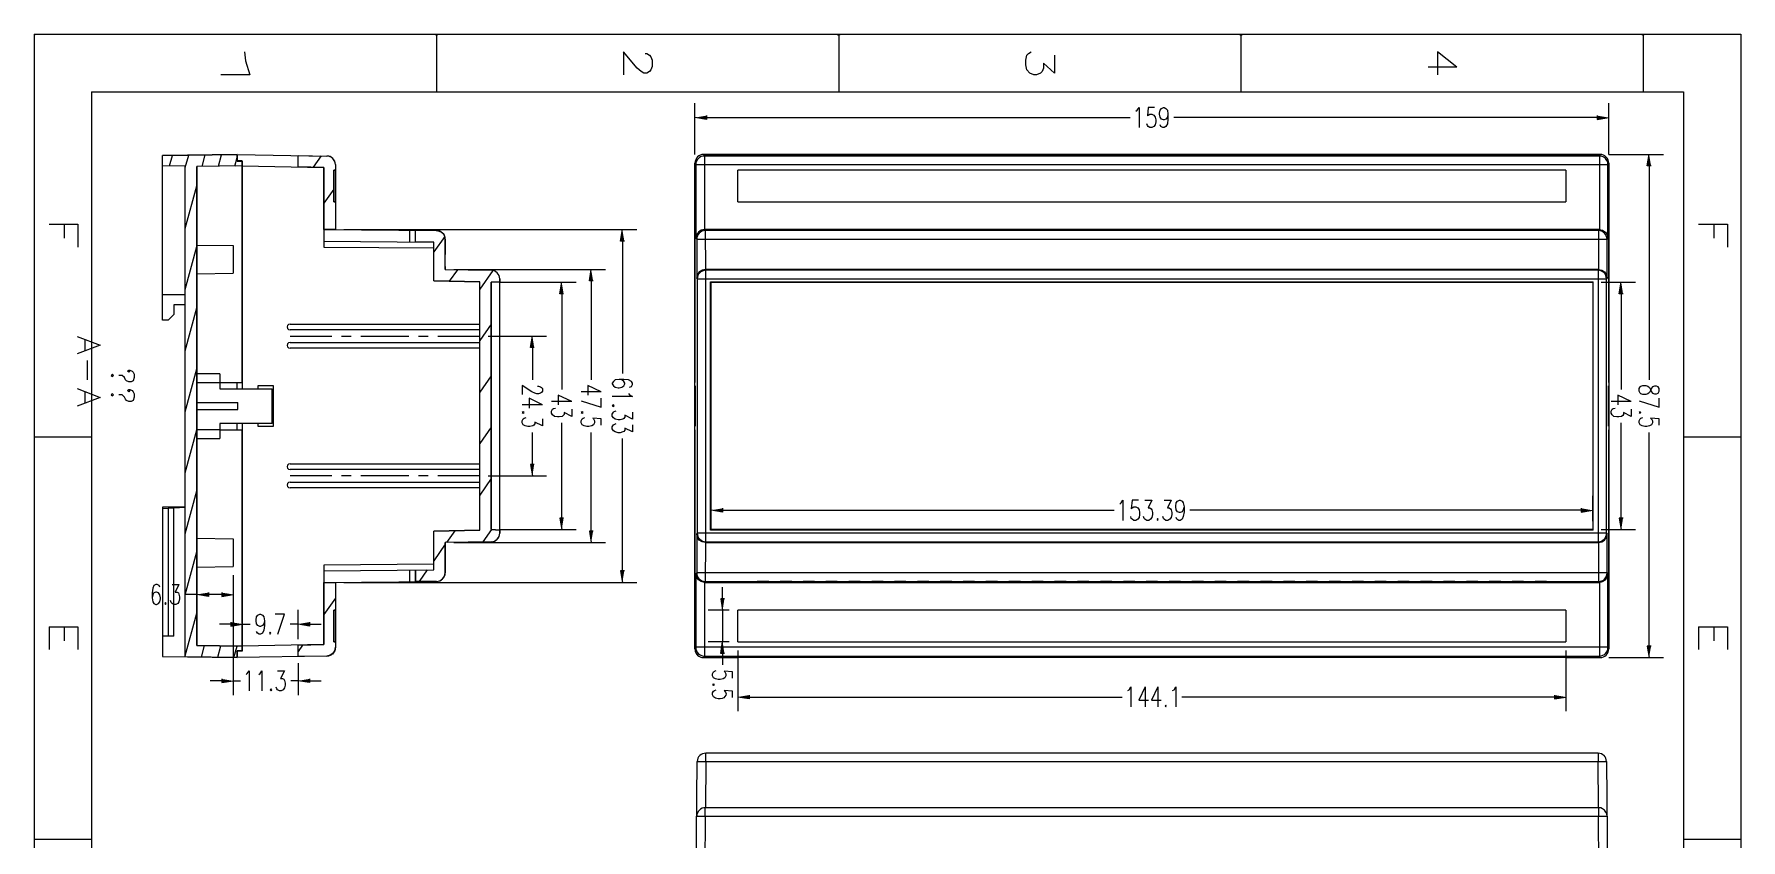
# Model space of a CAD drawing. Header units: inches. Extents: x 9 to 586, y 13 to 829.
# Drawn here: x 9 to 586, y 557 to 829 of the extents above; entities that cross this region are included whole.
import ezdxf

# ---------------------------------------------------------------- set-up
doc = ezdxf.new("R2010")
doc.units = ezdxf.units.IN
doc.header["$MEASUREMENT"] = 0
doc.layers.add('图层 1', color=7, linetype='Continuous')

msp = doc.modelspace()

# ---------------------------------------------------------------- hatches: boundary and pattern name
at = {"layer": '图层 1', "true_color": 0xffffff}
for points in [[(8.94, 829.28), (9.24, 829.28), (9.24, 829.22), (9.18, 828.98), (8.94, 828.92)], [(145.26, 829.28), (145.26, 829.22), (145.2, 828.98), (144.96, 828.92), (144.72, 828.98), (144.66, 829.22), (144.66, 829.28)], [(281.28, 829.28), (281.28, 829.22), (281.22, 828.98), (280.98, 828.92), (280.74, 828.98), (280.68, 829.22), (280.68, 829.28)], [(417.3, 829.28), (417.3, 829.22), (417.24, 828.98), (417, 828.92), (416.76, 828.98), (416.7, 829.22), (416.7, 829.28)], [(553.32, 829.28), (553.32, 829.22), (553.26, 828.98), (553.02, 828.92), (552.78, 828.98), (552.72, 829.22), (552.72, 829.28)], [(236.28, 801.74), (236.28, 800.48), (232.38, 801.08)], [(537.48, 801.74), (537.48, 800.48), (541.38, 801.08)], [(555.66, 784.76), (554.34, 784.76), (555, 788.6)], [(208.5, 759.32), (207.18, 759.32), (207.84, 763.22)], [(187.98, 741.5), (186.66, 741.5), (187.32, 745.4)], [(197.94, 745.88), (196.68, 745.88), (197.28, 749.72)], [(546.18, 741.5), (544.92, 741.5), (545.58, 745.4)], [(178.02, 723.32), (176.76, 723.32), (177.42, 727.22)], [(178.02, 683.84), (176.76, 683.84), (177.42, 680)], [(187.98, 665.72), (186.66, 665.72), (187.32, 661.82)], [(241.74, 669.02), (241.74, 667.7), (237.84, 668.36)], [(532.02, 669.02), (532.02, 667.7), (535.92, 668.36)], [(546.18, 665.72), (544.92, 665.72), (545.58, 661.82)], [(197.94, 661.34), (196.68, 661.34), (197.28, 657.44)], [(208.5, 647.9), (207.18, 647.9), (207.84, 644)], [(67.86, 640.52), (67.86, 639.26), (63.96, 639.92)], [(72.36, 640.52), (72.36, 639.26), (76.2, 639.92)], [(242.34, 638.48), (241.08, 638.48), (241.74, 634.58)], [(75.42, 630.56), (75.42, 629.24), (79.32, 629.9)], [(102.06, 630.56), (102.06, 629.24), (98.16, 629.9)], [(242.34, 620), (241.08, 620), (241.74, 623.9)], [(555.66, 622.46), (554.34, 622.46), (555, 618.56)], [(72.36, 611.36), (72.36, 610.1), (76.2, 610.7)], [(102.06, 611.36), (102.06, 610.1), (98.16, 610.7)], [(250.74, 605.9), (250.74, 604.64), (246.84, 605.24)], [(523.02, 605.9), (523.02, 604.64), (526.86, 605.24)]]:
    msp.add_hatch(color=7, dxfattribs=at).paths.add_polyline_path(points)

# ---------------------------------------------------------------- linework, layer by layer
at = {"layer": '图层 1', "lineweight": 0}
for points in [[(8.94, 829.28), (9.24, 829.28), (9.24, 829.22), (9.18, 828.98), (8.94, 828.92)], [(145.26, 829.28), (145.26, 829.22), (145.2, 828.98), (144.96, 828.92), (144.72, 828.98), (144.66, 829.22), (144.66, 829.28)], [(281.28, 829.28), (281.28, 829.22), (281.22, 828.98), (280.98, 828.92), (280.74, 828.98), (280.68, 829.22), (280.68, 829.28)], [(417.3, 829.28), (417.3, 829.22), (417.24, 828.98), (417, 828.92), (416.76, 828.98), (416.7, 829.22), (416.7, 829.28)], [(553.32, 829.28), (553.32, 829.22), (553.26, 828.98), (553.02, 828.92), (552.78, 828.98), (552.72, 829.22), (552.72, 829.28)], [(236.28, 801.74), (236.28, 800.48), (232.38, 801.08)], [(537.48, 801.74), (537.48, 800.48), (541.38, 801.08)], [(555.66, 784.76), (554.34, 784.76), (555, 788.6)], [(208.5, 759.32), (207.18, 759.32), (207.84, 763.22)], [(187.98, 741.5), (186.66, 741.5), (187.32, 745.4)], [(197.94, 745.88), (196.68, 745.88), (197.28, 749.72)], [(546.18, 741.5), (544.92, 741.5), (545.58, 745.4)], [(178.02, 723.32), (176.76, 723.32), (177.42, 727.22)], [(178.02, 683.84), (176.76, 683.84), (177.42, 680)], [(187.98, 665.72), (186.66, 665.72), (187.32, 661.82)], [(241.74, 669.02), (241.74, 667.7), (237.84, 668.36)], [(532.02, 669.02), (532.02, 667.7), (535.92, 668.36)], [(546.18, 665.72), (544.92, 665.72), (545.58, 661.82)], [(197.94, 661.34), (196.68, 661.34), (197.28, 657.44)], [(208.5, 647.9), (207.18, 647.9), (207.84, 644)], [(67.86, 640.52), (67.86, 639.26), (63.96, 639.92)], [(72.36, 640.52), (72.36, 639.26), (76.2, 639.92)], [(242.34, 638.48), (241.08, 638.48), (241.74, 634.58)], [(75.42, 630.56), (75.42, 629.24), (79.32, 629.9)], [(102.06, 630.56), (102.06, 629.24), (98.16, 629.9)], [(242.34, 620), (241.08, 620), (241.74, 623.9)], [(555.66, 622.46), (554.34, 622.46), (555, 618.56)], [(72.36, 611.36), (72.36, 610.1), (76.2, 610.7)], [(102.06, 611.36), (102.06, 610.1), (98.16, 610.7)], [(250.74, 605.9), (250.74, 604.64), (246.84, 605.24)], [(523.02, 605.9), (523.02, 604.64), (526.86, 605.24)]]:
    msp.add_lwpolyline(points, dxfattribs=at)
at = {"layer": '图层 1', "color": 7, "lineweight": 25, "true_color": 0xffffff}
for points in [[(8.94, 829.22), (586.02, 829.22)], [(8.94, 829.22), (586.02, 829.22)], [(8.94, 829.22), (8.94, 13.04)], [(144.96, 829.22), (144.96, 809.84)], [(280.98, 829.22), (280.98, 809.84)], [(417, 829.22), (417, 809.84)], [(553.02, 829.22), (553.02, 809.84)], [(586.02, 829.22), (586.02, 13.04)], [(80.04, 823.34), (80.46, 820.22), (81.84, 815.54), (72.12, 815.54)], [(215.58, 822.74), (216.06, 822.74), (216.96, 822.2), (217.44, 821.66), (217.86, 820.52), (217.86, 818.3), (217.44, 817.22), (216.96, 816.68), (216.06, 816.08), (215.1, 816.08), (214.2, 816.68), (212.82, 817.76), (208.2, 823.34), (208.2, 815.54)], [(353.94, 822.2), (353.94, 816.08), (350.22, 819.44), (350.22, 817.76), (349.74, 816.68), (349.26, 816.08), (347.88, 815.54), (346.98, 815.54), (345.6, 816.08), (344.64, 817.22), (344.22, 818.9), (344.22, 820.52), (344.64, 822.2), (345.12, 822.74), (346.02, 823.34)], [(489.96, 818.12), (483.48, 823.34), (483.48, 815.54)], [(489.96, 818.12), (480.24, 818.12)], [(28.32, 809.84), (566.64, 809.84)], [(28.32, 809.84), (28.32, 32.42)], [(566.64, 809.84), (566.64, 32.42)], [(232.38, 788.6), (232.38, 805.94)], [(381.42, 803.24), (381.9, 803.54), (382.56, 804.5), (382.56, 797.72)], [(387.72, 804.5), (385.56, 804.5), (385.38, 801.62), (385.56, 801.92), (386.22, 802.22), (386.88, 802.22), (387.54, 801.92), (387.96, 801.26), (388.2, 800.3), (388.2, 799.64), (387.96, 798.68), (387.54, 798.02), (386.88, 797.72), (386.22, 797.72), (385.56, 798.02), (385.38, 798.38), (385.14, 798.98)], [(392.28, 802.22), (392.1, 801.26), (391.62, 800.6), (391.02, 800.3), (390.78, 800.3), (390.12, 800.6), (389.7, 801.26), (389.46, 802.22), (389.46, 802.58), (389.7, 803.54), (390.12, 804.2), (390.78, 804.5), (391.02, 804.5), (391.62, 804.2), (392.1, 803.54), (392.28, 802.22), (392.28, 800.6), (392.1, 798.98), (391.62, 798.02), (391.02, 797.72), (390.54, 797.72), (389.88, 798.02), (389.7, 798.68)], [(541.38, 788.6), (541.38, 805.94)], [(236.28, 801.08), (379.5, 801.08)], [(537.48, 801.08), (394.26, 801.08)], [(77.58, 788.6), (52.32, 788.24)], [(60.06, 618.86), (60.06, 784.82), (52.32, 784.7), (52.32, 788.24), (77.58, 788.6), (77.58, 786.32), (79.32, 786.32), (79.32, 784.76), (63.96, 784.52), (63.96, 622.64), (79.32, 622.4), (79.32, 620.84), (77.58, 620.84), (77.58, 618.56), (60.06, 618.86)], [(52.32, 732.56), (52.32, 788.24)], [(54.72, 784.76), (55.68, 788.3)], [(60.06, 784.16), (61.2, 788.36)], [(65.7, 784.52), (66.78, 788.48)], [(71.28, 784.64), (72.3, 788.54)], [(76.8, 784.7), (77.58, 787.58)], [(77.58, 786.32), (77.58, 788.6)], [(77.58, 788.6), (107.94, 788.06)], [(79.32, 786.5), (77.58, 786.5)], [(77.58, 786.32), (79.32, 786.32)], [(79.32, 711.56), (79.32, 786.5)], [(98.16, 784.4), (98.16, 788.24)], [(110.82, 763.22), (106.92, 763.22), (106.92, 784.22), (98.16, 784.4), (98.16, 788.24), (107.94, 788.06)], [(105.96, 788.12), (103.26, 784.34)], [(110.82, 785.18), (110.58, 786.26), (109.98, 787.22), (109.02, 787.88), (107.94, 788.06)], [(110.82, 785.18), (110.82, 783.26), (110.22, 783.26), (110.22, 772.58), (110.82, 772.58), (110.82, 763.22)], [(110.82, 785.18), (110.82, 763.22)], [(232.62, 785.18), (232.38, 785.72)], [(232.38, 621.5), (232.38, 785.72), (232.38, 711.56)], [(232.62, 785.18), (541.08, 785.18)], [(232.62, 785.18), (232.62, 760.28)], [(235.32, 788.6), (235.56, 788.06)], [(526.8, 788.6), (538.44, 788.6), (235.32, 788.6), (246.96, 788.6)], [(538.2, 788.06), (235.56, 788.06)], [(235.56, 788.06), (235.56, 763.22)], [(247.14, 788.24), (246.96, 788.6)], [(247.14, 788.24), (526.62, 788.24)], [(526.62, 788.24), (526.8, 788.6)], [(538.2, 788.06), (538.44, 788.6)], [(541.08, 785.18), (541.02, 785.9), (540.72, 786.62), (540.24, 787.22), (539.64, 787.7), (538.92, 788), (538.2, 788.06)], [(538.2, 788.06), (538.2, 763.22)], [(541.38, 785.72), (541.08, 785.18)], [(541.08, 760.28), (541.08, 785.18)], [(541.38, 788.6), (559.86, 788.6)], [(541.38, 711.56), (541.38, 785.72), (541.38, 621.5)], [(60.06, 784.82), (52.32, 784.7)], [(60.06, 618.86), (60.06, 784.82)], [(79.32, 784.76), (63.96, 784.52)], [(63.96, 622.64), (63.96, 784.52)], [(79.32, 784.76), (79.32, 709.4)], [(79.32, 784.76), (106.92, 784.22)], [(106.92, 784.22), (106.92, 757.34)], [(110.22, 772.58), (110.22, 783.26)], [(110.22, 783.26), (110.82, 783.26)], [(526.86, 783.26), (246.84, 783.26)], [(246.84, 772.58), (246.84, 783.26)], [(526.86, 783.26), (526.86, 772.58)], [(555, 784.76), (555, 712.46)], [(60.06, 763.58), (63.96, 778.04)], [(110.22, 776.9), (106.92, 772.16)], [(110.82, 772.58), (110.22, 772.58)], [(246.84, 772.58), (526.86, 772.58)], [(14.04, 765.08), (23.76, 765.08), (23.76, 757.28)], [(19.08, 765.08), (19.08, 760.28)], [(106.92, 763.22), (145.02, 762.92)], [(113.7, 763.22), (212.7, 763.22)], [(135.9, 762.98), (135.9, 759.08)], [(137.88, 759.02), (137.88, 762.98)], [(235.56, 763.22), (234.48, 762.98), (233.52, 762.32), (232.86, 761.42), (232.62, 760.28)], [(235.56, 763.22), (235.86, 762.92)], [(538.14, 763.22), (235.56, 763.22)], [(537.84, 762.92), (235.86, 762.92)], [(235.86, 762.92), (235.92, 749.72)], [(253.44, 763.22), (253.44, 762.98)], [(257.34, 762.98), (257.34, 763.22)], [(261.18, 763.22), (261.18, 762.98)], [(265.08, 762.98), (265.08, 763.22)], [(268.92, 763.22), (268.92, 762.98)], [(272.82, 762.98), (272.82, 763.22)], [(276.66, 763.22), (276.66, 762.98)], [(280.5, 762.98), (280.5, 763.22)], [(284.4, 763.22), (284.4, 762.98)], [(288.24, 762.98), (288.24, 763.22)], [(292.14, 763.22), (292.14, 762.98)], [(295.98, 762.98), (295.98, 763.22)], [(299.88, 763.22), (299.88, 762.98)], [(303.72, 762.98), (303.72, 763.22)], [(307.62, 763.22), (307.62, 762.98)], [(311.46, 762.98), (311.46, 763.22)], [(315.3, 763.22), (315.3, 762.98)], [(319.2, 762.98), (319.2, 763.22)], [(323.04, 763.22), (323.04, 762.98)], [(326.94, 762.98), (326.94, 763.22)], [(330.78, 763.22), (330.78, 762.98)], [(334.68, 762.98), (334.68, 763.22)], [(338.52, 763.22), (338.52, 762.98)], [(342.42, 762.98), (342.42, 763.22)], [(346.26, 763.22), (346.26, 762.98)], [(350.16, 762.98), (350.16, 763.22)], [(354, 763.22), (354, 762.98)], [(357.84, 762.98), (357.84, 763.22)], [(361.74, 763.22), (361.74, 762.98)], [(365.58, 762.98), (365.58, 763.22)], [(369.48, 763.22), (369.48, 762.98)], [(373.32, 762.98), (373.32, 763.22)], [(377.22, 763.22), (377.22, 762.98)], [(381.06, 762.98), (381.06, 763.22)], [(384.96, 763.22), (384.96, 762.98)], [(388.8, 762.98), (388.8, 763.22)], [(392.7, 763.22), (392.7, 762.98)], [(396.54, 762.98), (396.54, 763.22)], [(400.38, 763.22), (400.38, 762.98)], [(404.28, 762.98), (404.28, 763.22)], [(408.12, 763.22), (408.12, 762.98)], [(412.02, 762.98), (412.02, 763.22)], [(415.86, 763.22), (415.86, 762.98)], [(419.76, 762.98), (419.76, 763.22)], [(423.6, 763.22), (423.6, 762.98)], [(427.5, 762.98), (427.5, 763.22)], [(431.34, 763.22), (431.34, 762.98)], [(435.24, 762.98), (435.24, 763.22)], [(439.08, 763.22), (439.08, 762.98)], [(442.92, 762.98), (442.92, 763.22)], [(446.82, 763.22), (446.82, 762.98)], [(450.66, 762.98), (450.66, 763.22)], [(454.56, 763.22), (454.56, 762.98)], [(458.4, 762.98), (458.4, 763.22)], [(462.3, 763.22), (462.3, 762.98)], [(466.14, 762.98), (466.14, 763.22)], [(470.04, 763.22), (470.04, 762.98)], [(473.88, 762.98), (473.88, 763.22)], [(477.72, 763.22), (477.72, 762.98)], [(481.62, 762.98), (481.62, 763.22)], [(485.46, 763.22), (485.46, 762.98)], [(489.36, 762.98), (489.36, 763.22)], [(493.2, 763.22), (493.2, 762.98)], [(497.1, 762.98), (497.1, 763.22)], [(500.94, 763.22), (500.94, 762.98)], [(504.84, 762.98), (504.84, 763.22)], [(508.68, 763.22), (508.68, 762.98)], [(512.58, 762.98), (512.58, 763.22)], [(516.42, 763.22), (516.42, 762.98)], [(520.26, 762.98), (520.26, 763.22)], [(537.84, 762.92), (538.14, 763.22)], [(537.84, 762.92), (537.84, 749.72)], [(538.14, 763.22), (539.28, 762.98), (540.24, 762.32), (540.84, 761.42), (541.08, 760.28)], [(571.74, 765.08), (581.46, 765.08), (581.46, 757.28)], [(576.84, 765.08), (576.84, 760.28)], [(60.06, 742.94), (63.96, 757.46)], [(63.96, 758), (76.2, 757.82)], [(76.2, 757.82), (76.2, 748.52)], [(106.92, 759.32), (144.06, 758.96)], [(106.92, 757.34), (144.06, 757.04)], [(147.78, 760.94), (144.06, 755.66)], [(144.06, 745.88), (144.06, 758.96)], [(147.9, 749.72), (147.9, 759.98)], [(207.84, 759.32), (207.84, 714.56)], [(232.98, 759.98), (232.62, 760.28)], [(232.98, 759.98), (540.78, 759.98)], [(232.98, 759.98), (232.98, 746.9)], [(541.08, 760.28), (540.78, 759.98)], [(540.78, 746.9), (540.78, 759.98)], [(63.96, 748.28), (76.2, 748.52)], [(144.06, 745.88), (159.6, 745.58)], [(147.9, 749.72), (163.5, 749.48)], [(152.04, 749.66), (149.28, 745.76)], [(150.84, 749.72), (202.14, 749.72)], [(164.04, 749.42), (159.6, 743.06)], [(159.6, 661.58), (159.6, 745.58)], [(166.38, 746.54), (166.38, 745.52), (163.44, 745.4)], [(163.44, 745.4), (166.38, 745.52)], [(163.44, 661.82), (163.44, 745.4)], [(163.44, 745.4), (163.44, 661.82), (166.38, 661.64), (166.38, 660.62)], [(166.38, 746.54), (166.14, 747.68), (165.54, 748.58), (164.64, 749.24), (163.5, 749.48)], [(166.38, 660.62), (166.38, 746.54)], [(166.38, 745.4), (192.18, 745.4)], [(197.28, 745.88), (197.28, 712.46)], [(235.92, 749.72), (234.78, 749.54), (233.82, 748.94), (233.22, 747.98), (232.98, 746.9)], [(233.16, 746.54), (232.98, 746.9)], [(233.16, 746.54), (540.6, 746.54)], [(233.16, 746.54), (233.16, 660.62)], [(235.92, 749.72), (236.04, 749.48)], [(537.84, 749.72), (235.92, 749.72)], [(537.72, 749.48), (236.04, 749.48)], [(236.04, 746.54), (236.04, 749.48)], [(236.04, 745.52), (236.04, 746.54)], [(236.04, 661.64), (236.04, 745.52)], [(237.66, 745.52), (237.84, 745.4)], [(237.66, 745.52), (536.04, 745.52)], [(237.66, 661.64), (237.66, 745.52)], [(237.84, 745.4), (535.92, 745.4)], [(237.84, 661.82), (237.84, 745.4)], [(535.92, 745.4), (536.04, 745.52)], [(535.92, 745.4), (535.92, 661.82)], [(536.04, 661.64), (536.04, 745.52)], [(537.72, 749.48), (537.84, 749.72)], [(537.72, 749.48), (537.72, 746.54)], [(537.72, 746.54), (537.72, 745.52)], [(537.72, 745.52), (537.72, 661.64)], [(537.84, 749.72), (538.98, 749.54), (539.88, 748.94), (540.54, 747.98), (540.78, 746.9)], [(538.8, 745.4), (550.44, 745.4)], [(540.78, 746.9), (540.6, 746.54)], [(540.6, 660.62), (540.6, 746.54)], [(60.06, 741.14), (52.32, 741.14)], [(187.32, 741.5), (187.32, 709.22)], [(545.58, 741.5), (545.58, 709.22)], [(56.22, 734.54), (54.24, 732.56)], [(60.06, 737.84), (56.22, 737.84)], [(56.22, 737.84), (56.22, 734.54)], [(60.06, 722.3), (63.96, 736.82)], [(54.24, 732.56), (52.32, 732.56)], [(95.46, 731.3), (94.98, 731.18), (94.62, 730.82), (94.5, 730.34), (94.62, 729.8), (94.98, 729.5), (95.46, 729.32)], [(95.46, 731.3), (159.6, 731.3)], [(159.6, 729.32), (95.46, 729.32)], [(95.46, 727.22), (109.62, 727.22)], [(112.86, 727.22), (116.1, 727.22)], [(119.4, 727.22), (135.66, 727.22)], [(138.9, 727.22), (142.2, 727.22)], [(145.44, 727.22), (159.6, 727.22)], [(163.44, 731.24), (159.6, 725.72)], [(162.48, 727.22), (182.22, 727.22)], [(23.52, 727.1), (31.26, 724.16), (23.52, 721.22)], [(26.1, 726.02), (26.1, 722.3)], [(95.46, 725.06), (94.98, 724.94), (94.62, 724.58), (94.5, 724.1), (94.62, 723.62), (94.98, 723.26), (95.46, 723.14)], [(95.46, 725.06), (159.6, 725.06)], [(159.6, 723.14), (95.46, 723.14)], [(177.42, 723.32), (177.42, 712.46)], [(26.82, 719), (26.82, 712.4)], [(41.28, 715.4), (40.92, 715.04), (40.56, 715.4), (40.92, 715.76), (41.28, 715.76), (42.06, 715.4), (42.42, 715.04), (42.78, 714.32), (42.78, 713.24), (42.42, 712.1), (41.7, 711.74), (40.92, 711.74), (40.2, 712.1), (39.84, 712.46), (39.48, 713.24), (38.76, 713.96), (37.62, 713.96)], [(60.06, 701.66), (63.96, 716.18)], [(35.82, 713.96), (35.4, 714.32), (35.04, 713.96), (35.4, 713.6), (35.82, 713.96)], [(71.76, 714.5), (63.96, 714.5)], [(63.96, 711.56), (79.32, 711.56)], [(71.76, 714.5), (71.76, 709.4)], [(77.58, 709.4), (77.58, 711.56)], [(89.82, 710.42), (84.6, 710.42)], [(84.6, 710.42), (84.6, 709.4)], [(89.82, 696.8), (89.82, 710.42)], [(163.44, 713.84), (159.6, 708.32)], [(179.16, 710.3), (179.52, 710.3), (180.12, 710.12), (180.48, 709.88), (180.78, 709.46), (180.78, 708.56), (180.48, 708.14), (180.12, 707.96), (179.52, 707.72), (178.86, 707.72), (178.2, 707.96), (177.24, 708.38), (174, 710.54), (174, 707.48)], [(200.7, 708.38), (196.2, 710.54), (196.2, 707.3)], [(210.3, 710), (210.9, 710.24), (211.26, 710.84), (211.26, 711.32), (210.9, 711.92), (209.94, 712.4), (208.32, 712.58), (206.7, 712.58), (205.44, 712.4), (204.78, 711.92), (204.42, 711.32), (204.42, 711.08), (204.78, 710.42), (205.44, 710), (206.4, 709.76), (206.7, 709.76), (207.66, 710), (208.32, 710.42), (208.68, 711.08), (208.68, 711.32), (208.32, 711.92), (207.66, 712.4), (206.7, 712.58)], [(232.5, 710.42), (232.44, 710.42)], [(232.44, 710.42), (232.44, 696.8)], [(232.5, 696.8), (232.5, 710.42)], [(541.26, 696.8), (541.26, 710.42)], [(541.26, 710.42), (541.32, 710.42)], [(541.32, 710.42), (541.32, 696.8)], [(558.42, 709.46), (558.06, 710.12), (557.46, 710.3), (556.8, 710.3), (556.14, 710.12), (555.84, 709.64), (555.48, 708.8), (555.18, 708.14), (554.52, 707.72), (553.86, 707.48), (552.9, 707.48), (552.24, 707.72), (551.94, 707.96), (551.58, 708.56), (551.58, 709.46), (551.94, 710.12), (552.24, 710.3), (552.9, 710.54), (553.86, 710.54), (554.52, 710.3), (555.18, 709.88), (555.48, 709.22), (555.84, 708.38), (556.14, 707.96), (556.8, 707.72), (557.46, 707.72), (558.06, 707.96), (558.42, 708.56), (558.42, 709.46)], [(23.52, 709.46), (31.26, 706.52), (23.52, 703.58)], [(26.1, 708.38), (26.1, 704.72)], [(35.82, 707.36), (35.4, 707.72), (35.04, 707.36), (35.4, 707), (35.82, 707.36)], [(41.28, 708.8), (40.92, 708.44), (40.56, 708.8), (40.92, 709.16), (41.28, 709.16), (42.06, 708.8), (42.42, 708.44), (42.78, 707.72), (42.78, 706.58), (42.42, 705.5), (41.7, 705.14), (40.92, 705.14), (40.2, 705.5), (39.84, 705.86), (39.48, 706.58), (38.76, 707.36), (37.62, 707.36)], [(63.96, 704.78), (77.82, 704.78)], [(71.76, 709.4), (89.46, 709.4)], [(77.82, 702.44), (77.82, 704.78)], [(89.46, 697.7), (89.46, 709.4)], [(180.78, 704), (176.28, 706.22), (176.28, 702.92)], [(190.74, 705.14), (183.9, 705.14)], [(190.74, 705.14), (186.18, 707.3), (186.18, 704)], [(200.7, 708.38), (193.92, 708.38)], [(193.92, 705.32), (200.7, 703.16), (200.7, 706.22)], [(209.94, 707.84), (210.3, 707.36), (211.26, 706.76), (204.42, 706.76)], [(548.94, 705.14), (542.16, 705.14)], [(548.94, 705.14), (544.44, 707.3), (544.44, 704)], [(551.58, 705.32), (558.42, 703.16), (558.42, 706.22)], [(63.96, 702.44), (77.82, 702.44)], [(180.78, 704), (174, 704)], [(174.66, 701.42), (174.3, 701.66), (174, 701.42), (174.3, 701.18), (174.66, 701.42)], [(180.78, 699.26), (180.78, 696.86), (178.2, 698.18), (178.2, 697.52), (177.9, 697.1), (177.54, 696.86), (176.58, 696.62), (175.92, 696.62), (174.96, 696.86), (174.3, 697.28), (174, 697.94), (174, 698.6), (174.3, 699.26), (174.66, 699.44), (175.26, 699.68)], [(190.74, 702.5), (190.74, 700.1), (188.1, 701.42), (188.1, 700.76), (187.8, 700.34), (187.5, 700.1), (186.48, 699.92), (185.88, 699.92), (184.86, 700.1), (184.26, 700.58), (183.9, 701.18), (183.9, 701.84), (184.26, 702.5), (184.56, 702.74), (185.22, 702.92)], [(194.58, 701.42), (194.22, 701.66), (193.92, 701.42), (194.22, 701.18), (194.58, 701.42)], [(200.7, 697.1), (200.7, 699.26), (197.82, 699.44), (198.12, 699.26), (198.42, 698.6), (198.42, 697.94), (198.12, 697.28), (197.46, 696.86), (196.5, 696.62), (195.84, 696.62), (194.88, 696.86), (194.22, 697.28), (193.92, 697.94), (193.92, 698.6), (194.22, 699.26), (194.58, 699.44), (195.18, 699.68)], [(205.08, 703.7), (204.78, 703.94), (204.42, 703.7), (204.78, 703.46), (205.08, 703.7)], [(211.26, 701.54), (211.26, 699.14), (208.68, 700.46), (208.68, 699.8), (208.32, 699.38), (208.02, 699.14), (207.06, 698.9), (206.4, 698.9), (205.44, 699.14), (204.78, 699.56), (204.42, 700.22), (204.42, 700.88), (204.78, 701.54), (205.08, 701.72), (205.74, 701.96)], [(548.94, 702.5), (548.94, 700.1), (546.36, 701.42), (546.36, 700.76), (546.06, 700.34), (545.7, 700.1), (544.74, 699.92), (544.08, 699.92), (543.12, 700.1), (542.46, 700.58), (542.16, 701.18), (542.16, 701.84), (542.46, 702.5), (542.82, 702.74), (543.48, 702.92)], [(552.24, 701.42), (551.94, 701.66), (551.58, 701.42), (551.94, 701.18), (552.24, 701.42)], [(558.42, 697.1), (558.42, 699.26), (555.48, 699.44), (555.84, 699.26), (556.14, 698.6), (556.14, 697.94), (555.84, 697.28), (555.18, 696.86), (554.22, 696.62), (553.56, 696.62), (552.6, 696.86), (551.94, 697.28), (551.58, 697.94), (551.58, 698.6), (551.94, 699.26), (552.24, 699.44), (552.9, 699.68)], [(8.94, 693.2), (28.32, 693.2)], [(60.06, 681.02), (63.96, 695.54)], [(71.76, 695.54), (63.96, 695.54)], [(63.96, 692.6), (71.76, 692.6)], [(89.46, 697.7), (71.76, 697.7)], [(71.76, 697.7), (71.76, 692.6)], [(71.76, 695.6), (79.32, 695.6)], [(77.58, 695.6), (77.58, 697.7)], [(79.32, 697.7), (79.32, 622.46)], [(79.32, 620.84), (79.32, 695.6)], [(84.6, 697.7), (84.6, 696.8)], [(84.6, 696.8), (89.82, 696.8)], [(163.44, 696.5), (159.6, 690.92)], [(177.42, 683.84), (177.42, 694.7)], [(187.32, 665.72), (187.32, 697.94)], [(197.28, 661.34), (197.28, 694.7)], [(211.26, 697.22), (211.26, 694.82), (208.68, 696.08), (208.68, 695.48), (208.32, 695), (208.02, 694.82), (207.06, 694.58), (206.4, 694.58), (205.44, 694.82), (204.78, 695.24), (204.42, 695.9), (204.42, 696.56), (204.78, 697.22), (205.08, 697.4), (205.74, 697.64)], [(207.84, 647.9), (207.84, 692.66)], [(232.38, 695.6), (232.38, 621.5)], [(232.44, 696.8), (232.5, 696.8)], [(541.32, 696.8), (541.26, 696.8)], [(541.38, 621.5), (541.38, 695.6)], [(545.58, 665.72), (545.58, 697.94)], [(555, 622.46), (555, 694.7)], [(566.64, 693.2), (586.02, 693.2)], [(95.46, 684.08), (94.98, 683.96), (94.62, 683.6), (94.5, 683.06), (94.62, 682.58), (94.98, 682.22), (95.46, 682.1)], [(95.46, 684.08), (159.6, 684.08)], [(159.6, 682.1), (95.46, 682.1)], [(95.46, 677.84), (94.98, 677.72), (94.62, 677.36), (94.5, 676.88), (94.62, 676.4), (94.98, 676.04), (95.46, 675.92)], [(109.62, 680), (95.46, 680)], [(95.46, 677.84), (159.6, 677.84)], [(159.6, 675.92), (95.46, 675.92)], [(116.1, 680), (112.86, 680)], [(135.66, 680), (119.4, 680)], [(142.2, 680), (138.9, 680)], [(159.6, 680), (145.44, 680)], [(163.44, 679.1), (159.6, 673.52)], [(162.48, 680), (182.22, 680)], [(60.06, 660.38), (63.96, 674.9)], [(237.84, 664.7), (237.84, 673.22)], [(376.02, 670.46), (376.44, 670.82), (377.1, 671.78), (377.1, 664.94)], [(382.32, 671.78), (380.16, 671.78), (379.92, 668.84), (380.16, 669.2), (380.82, 669.5), (381.42, 669.5), (382.08, 669.2), (382.56, 668.54), (382.74, 667.58), (382.74, 666.92), (382.56, 665.96), (382.08, 665.3), (381.42, 664.94), (380.82, 664.94), (380.16, 665.3), (379.92, 665.6), (379.74, 666.26)], [(384.48, 671.78), (386.88, 671.78), (385.56, 669.2), (386.22, 669.2), (386.64, 668.84), (386.88, 668.54), (387.06, 667.58), (387.06, 666.92), (386.88, 665.96), (386.46, 665.3), (385.8, 664.94), (385.14, 664.94), (384.48, 665.3), (384.24, 665.6), (384.06, 666.26)], [(391.02, 671.78), (393.36, 671.78), (392.1, 669.2), (392.76, 669.2), (393.18, 668.84), (393.36, 668.54), (393.6, 667.58), (393.6, 666.92), (393.36, 665.96), (392.94, 665.3), (392.28, 664.94), (391.62, 664.94), (391.02, 665.3), (390.78, 665.6), (390.54, 666.26)], [(397.74, 669.5), (397.5, 668.54), (397.08, 667.88), (396.42, 667.58), (396.18, 667.58), (395.58, 667.88), (395.1, 668.54), (394.92, 669.5), (394.92, 669.8), (395.1, 670.82), (395.58, 671.42), (396.18, 671.78), (396.42, 671.78), (397.08, 671.42), (397.5, 670.82), (397.74, 669.5), (397.74, 667.88), (397.5, 666.26), (397.08, 665.3), (396.42, 664.94), (396, 664.94), (395.34, 665.3), (395.1, 665.96)], [(535.92, 664.7), (535.92, 673.22)], [(52.32, 668.96), (60.06, 669.38), (52.32, 669.38)], [(52.32, 669.38), (52.32, 618.98)], [(54.24, 669.08), (54.24, 625.82)], [(56.22, 625.82), (56.22, 669.14)], [(241.74, 668.36), (374.1, 668.36)], [(388.8, 665.6), (388.62, 665.3), (388.8, 664.94), (389.04, 665.3), (388.8, 665.6)], [(532.02, 668.36), (399.66, 668.36)], [(63.96, 658.88), (76.2, 658.7)], [(76.2, 658.7), (76.2, 649.4)], [(159.6, 661.58), (144.06, 661.34)], [(144.06, 648.2), (144.06, 661.34)], [(151.14, 661.46), (148.32, 657.44)], [(163.56, 661.82), (160.62, 657.68)], [(166.38, 661.64), (163.44, 661.82)], [(163.5, 657.68), (164.64, 657.92), (165.54, 658.58), (166.14, 659.54), (166.38, 660.62)], [(166.38, 661.82), (192.18, 661.82)], [(232.98, 660.32), (233.16, 660.62)], [(235.92, 657.44), (234.78, 657.68), (233.82, 658.28), (233.22, 659.18), (232.98, 660.32)], [(232.98, 660.32), (232.98, 647.18)], [(540.6, 660.62), (233.16, 660.62)], [(236.04, 660.62), (236.04, 661.64)], [(236.04, 657.68), (236.04, 660.62)], [(237.84, 661.82), (237.66, 661.64)], [(536.04, 661.64), (237.66, 661.64)], [(535.92, 661.82), (237.84, 661.82)], [(536.04, 661.64), (535.92, 661.82)], [(537.72, 661.64), (537.72, 660.62)], [(537.72, 660.62), (537.72, 657.68)], [(537.84, 657.44), (538.98, 657.68), (539.88, 658.28), (540.54, 659.18), (540.78, 660.32)], [(538.8, 661.82), (550.44, 661.82)], [(540.6, 660.62), (540.78, 660.32)], [(540.78, 647.18), (540.78, 660.32)], [(60.06, 639.8), (63.96, 654.26)], [(147.9, 656.9), (144.06, 651.32)], [(163.5, 657.68), (147.9, 657.44)], [(163.5, 657.68), (147.9, 657.44), (147.9, 647.18)], [(147.9, 647.18), (147.9, 657.44)], [(150.84, 657.44), (202.14, 657.44)], [(235.92, 657.44), (235.86, 644.3)], [(236.04, 657.68), (235.92, 657.44)], [(235.92, 657.44), (537.84, 657.44)], [(236.04, 657.68), (537.72, 657.68)], [(537.84, 657.44), (537.72, 657.68)], [(537.84, 657.44), (537.84, 644.3)], [(63.96, 649.16), (76.2, 649.4)], [(76.2, 646.46), (76.2, 635.06)], [(144.06, 650.12), (106.92, 649.82)], [(106.92, 649.82), (106.92, 622.94)], [(106.92, 647.9), (144.06, 648.2)], [(135.9, 648.14), (135.9, 644.24)], [(137.88, 648.14), (137.88, 644.24)], [(141.84, 648.2), (139.08, 644.24)], [(145.02, 644.3), (146.16, 644.54), (147.06, 645.14), (147.72, 646.1), (147.9, 647.18)], [(232.62, 646.88), (232.98, 647.18)], [(235.56, 644), (234.48, 644.24), (233.52, 644.84), (232.86, 645.8), (232.62, 646.88)], [(232.62, 646.88), (232.62, 622.04)], [(540.78, 647.18), (232.98, 647.18)], [(538.14, 644), (539.28, 644.24), (540.24, 644.84), (540.84, 645.8), (541.08, 646.88)], [(540.78, 647.18), (541.08, 646.88)], [(541.08, 622.04), (541.08, 646.88)], [(51.42, 642.32), (51.18, 642.98), (50.58, 643.28), (50.1, 643.28), (49.44, 642.98), (49.02, 642.02), (48.84, 640.4), (48.84, 638.78), (49.02, 637.46), (49.44, 636.8), (50.1, 636.5), (50.34, 636.5), (51, 636.8), (51.42, 637.46), (51.66, 638.42), (51.66, 638.78), (51.42, 639.74), (51, 640.4), (50.34, 640.7), (50.1, 640.7), (49.44, 640.4), (49.02, 639.74), (48.84, 638.78)], [(55.56, 643.28), (57.9, 643.28), (56.64, 640.7), (57.3, 640.7), (57.72, 640.4), (57.9, 640.04), (58.14, 639.08), (58.14, 638.42), (57.9, 637.46), (57.48, 636.8), (56.82, 636.5), (56.22, 636.5), (55.56, 636.8), (55.32, 637.16), (55.08, 637.82)], [(63.96, 640.82), (63.96, 635.06)], [(76.2, 643.58), (76.2, 605.84)], [(106.92, 643.94), (110.82, 644), (110.82, 634.58), (110.22, 634.58), (110.22, 623.9), (110.82, 623.9), (110.82, 622.04), (110.58, 620.9), (109.98, 619.94), (109.02, 619.34), (107.94, 619.1), (98.16, 618.92), (98.16, 622.76), (106.92, 622.94), (106.92, 643.94)], [(106.92, 643.94), (145.02, 644.3)], [(110.82, 644), (110.82, 622.04)], [(113.7, 644), (212.7, 644)], [(235.86, 644.3), (235.56, 644)], [(235.56, 644), (538.14, 644)], [(235.56, 644), (235.56, 619.1)], [(235.86, 644.3), (537.84, 644.3)], [(241.74, 638.48), (241.74, 642.38)], [(253.44, 644.24), (253.44, 644)], [(257.34, 644), (257.34, 644.24)], [(261.18, 644.24), (261.18, 644)], [(265.08, 644), (265.08, 644.24)], [(268.92, 644.24), (268.92, 644)], [(272.82, 644), (272.82, 644.24)], [(276.66, 644.24), (276.66, 644)], [(280.5, 644), (280.5, 644.24)], [(284.4, 644.24), (284.4, 644)], [(288.24, 644), (288.24, 644.24)], [(292.14, 644.24), (292.14, 644)], [(295.98, 644), (295.98, 644.24)], [(299.88, 644.24), (299.88, 644)], [(303.72, 644), (303.72, 644.24)], [(307.62, 644.24), (307.62, 644)], [(311.46, 644), (311.46, 644.24)], [(315.3, 644.24), (315.3, 644)], [(319.2, 644), (319.2, 644.24)], [(323.04, 644.24), (323.04, 644)], [(326.94, 644), (326.94, 644.24)], [(330.78, 644.24), (330.78, 644)], [(334.68, 644), (334.68, 644.24)], [(338.52, 644.24), (338.52, 644)], [(342.42, 644), (342.42, 644.24)], [(346.26, 644.24), (346.26, 644)], [(350.16, 644), (350.16, 644.24)], [(354, 644.24), (354, 644)], [(357.84, 644), (357.84, 644.24)], [(361.74, 644.24), (361.74, 644)], [(365.58, 644), (365.58, 644.24)], [(369.48, 644.24), (369.48, 644)], [(372.36, 644.24), (372.36, 644)], [(373.32, 644), (373.32, 644.24)], [(377.22, 644.24), (377.22, 644)], [(378.18, 644.24), (378.18, 644)], [(378.42, 644.24), (378.42, 644)], [(381.06, 644), (381.06, 644.24)], [(384.96, 644.24), (384.96, 644)], [(388.8, 644), (388.8, 644.24)], [(392.7, 644.24), (392.7, 644)], [(395.34, 644.24), (395.34, 644)], [(395.52, 644.24), (395.52, 644)], [(396.54, 644), (396.54, 644.24)], [(400.38, 644.24), (400.38, 644)], [(401.4, 644.24), (401.4, 644)], [(404.28, 644), (404.28, 644.24)], [(408.12, 644.24), (408.12, 644)], [(412.02, 644), (412.02, 644.24)], [(415.86, 644.24), (415.86, 644)], [(419.76, 644), (419.76, 644.24)], [(423.6, 644.24), (423.6, 644)], [(427.5, 644), (427.5, 644.24)], [(431.34, 644.24), (431.34, 644)], [(435.24, 644), (435.24, 644.24)], [(439.08, 644.24), (439.08, 644)], [(442.92, 644), (442.92, 644.24)], [(446.82, 644.24), (446.82, 644)], [(450.66, 644), (450.66, 644.24)], [(454.56, 644.24), (454.56, 644)], [(458.4, 644), (458.4, 644.24)], [(462.3, 644.24), (462.3, 644)], [(466.14, 644), (466.14, 644.24)], [(470.04, 644.24), (470.04, 644)], [(473.88, 644), (473.88, 644.24)], [(477.72, 644.24), (477.72, 644)], [(481.62, 644), (481.62, 644.24)], [(485.46, 644.24), (485.46, 644)], [(489.36, 644), (489.36, 644.24)], [(493.2, 644.24), (493.2, 644)], [(497.1, 644), (497.1, 644.24)], [(500.94, 644.24), (500.94, 644)], [(504.84, 644), (504.84, 644.24)], [(508.68, 644.24), (508.68, 644)], [(512.58, 644), (512.58, 644.24)], [(516.42, 644.24), (516.42, 644)], [(520.26, 644), (520.26, 644.24)], [(538.14, 644), (537.84, 644.3)], [(538.2, 644), (538.2, 619.1)], [(53.4, 637.16), (53.16, 636.8), (53.4, 636.5), (53.58, 636.8), (53.4, 637.16)], [(63.96, 639.92), (60.06, 639.92)], [(72.36, 639.92), (67.86, 639.92)], [(110.82, 638.66), (106.92, 633.08)], [(60.06, 619.16), (63.96, 633.62)], [(75.42, 629.9), (71.58, 629.9)], [(79.32, 624.56), (79.32, 634.76)], [(79.32, 629.9), (82.02, 629.9)], [(86.82, 631.04), (86.58, 630.02), (86.16, 629.42), (85.5, 629.06), (85.26, 629.06), (84.6, 629.42), (84.18, 630.02), (84, 631.04), (84, 631.34), (84.18, 632.3), (84.6, 632.96), (85.26, 633.26), (85.5, 633.26), (86.16, 632.96), (86.58, 632.3), (86.82, 631.04), (86.82, 629.42), (86.58, 627.8), (86.16, 626.78), (85.5, 626.48), (85.08, 626.48), (84.42, 626.78), (84.18, 627.44)], [(91.38, 626.48), (93.54, 633.26), (90.48, 633.26)], [(98.16, 629.9), (95.46, 629.9)], [(98.16, 624.74), (98.16, 634.76)], [(102.06, 629.9), (105.96, 629.9)], [(110.22, 634.58), (110.82, 634.58)], [(110.22, 623.9), (110.22, 634.58)], [(243.96, 634.58), (236.88, 634.58)], [(241.74, 634.58), (241.74, 623.9)], [(526.86, 634.58), (246.84, 634.58)], [(246.84, 623.9), (246.84, 634.58)], [(526.86, 634.58), (526.86, 623.9)], [(14.04, 629), (14.04, 621.26)], [(14.04, 629), (23.76, 629), (23.76, 621.26)], [(19.08, 629), (19.08, 624.26)], [(56.22, 625.82), (52.32, 625.82)], [(88.74, 627.14), (88.56, 626.78), (88.74, 626.48), (88.98, 626.78), (88.74, 627.14)], [(110.82, 623.9), (110.22, 623.9)], [(243.96, 623.9), (236.88, 623.9)], [(246.84, 623.9), (526.86, 623.9)], [(571.74, 629), (571.74, 621.26)], [(571.74, 629), (581.46, 629), (581.46, 621.26)], [(576.84, 629), (576.84, 624.26)], [(52.32, 618.98), (77.58, 618.56)], [(79.32, 622.4), (63.96, 622.64)], [(65.52, 618.74), (66.54, 622.64)], [(71.04, 618.68), (72.06, 622.52)], [(76.5, 618.56), (77.58, 622.46)], [(79.32, 620.84), (77.58, 620.84)], [(77.58, 618.56), (77.58, 620.84)], [(79.32, 620.72), (77.58, 620.72)], [(107.94, 619.1), (77.58, 618.56)], [(106.92, 622.94), (79.32, 622.46)], [(79.32, 620.84), (79.32, 620.72)], [(99.72, 622.82), (98.16, 620.6)], [(98.16, 618.92), (98.16, 622.76)], [(110.64, 621.02), (109.8, 619.76)], [(232.38, 621.5), (232.62, 622.04)], [(232.38, 621.5), (232.44, 621.02), (232.5, 620.6)], [(232.5, 620.6), (232.68, 620.18)], [(541.08, 622.04), (232.62, 622.04)], [(232.68, 620.18), (232.92, 619.76), (233.22, 619.4), (233.58, 619.1)], [(233.58, 619.1), (233.94, 618.92)], [(233.94, 618.92), (234.36, 618.74), (234.84, 618.62), (235.32, 618.56)], [(235.56, 619.1), (235.32, 618.56)], [(526.8, 618.56), (538.44, 618.56), (235.32, 618.56), (246.96, 618.56)], [(235.56, 619.1), (538.2, 619.1)], [(241.74, 620), (241.74, 616.16)], [(246.84, 621.02), (246.84, 600.44)], [(247.14, 618.92), (246.96, 618.56)], [(247.14, 618.92), (526.62, 618.92)], [(526.62, 618.92), (526.8, 618.56)], [(526.86, 621.02), (526.86, 600.44)], [(538.44, 618.56), (538.2, 619.1)], [(541.08, 622.04), (541.38, 621.5)], [(541.38, 618.56), (559.86, 618.56)], [(80.58, 612.8), (81, 613.16), (81.66, 614.12), (81.66, 607.34)], [(84.9, 612.8), (85.38, 613.16), (85.98, 614.12), (85.98, 607.34)], [(91.2, 614.12), (93.6, 614.12), (92.28, 611.54), (92.94, 611.54), (93.36, 611.24), (93.6, 610.88), (93.84, 609.92), (93.84, 609.26), (93.6, 608.3), (93.18, 607.64), (92.52, 607.34), (91.86, 607.34), (91.2, 607.64), (91.02, 608), (90.78, 608.6)], [(98.16, 616.7), (98.16, 605.84)], [(245.1, 611.6), (245.1, 613.76), (242.22, 614), (242.52, 613.76), (242.82, 613.1), (242.82, 612.44), (242.52, 611.78), (241.86, 611.36), (240.9, 611.18), (240.24, 611.18), (239.28, 611.36), (238.62, 611.78), (238.32, 612.44), (238.32, 613.1), (238.62, 613.76), (238.98, 614), (239.58, 614.18)], [(72.36, 610.7), (68.46, 610.7)], [(76.2, 610.7), (78.66, 610.7)], [(89.04, 608), (88.8, 607.64), (89.04, 607.34), (89.28, 607.64), (89.04, 608)], [(98.16, 610.7), (95.76, 610.7)], [(102.06, 610.7), (105.96, 610.7)], [(238.98, 609.44), (238.62, 609.62), (238.32, 609.44), (238.62, 609.2), (238.98, 609.44)], [(378.72, 607.4), (379.14, 607.7), (379.8, 608.66), (379.8, 601.88)], [(384.6, 608.66), (382.44, 604.16), (385.68, 604.16)], [(384.6, 608.66), (384.6, 601.88)], [(388.92, 608.66), (386.76, 604.16), (390, 604.16)], [(388.92, 608.66), (388.92, 601.88)], [(393.9, 607.4), (394.38, 607.7), (394.98, 608.66), (394.98, 601.88)], [(250.74, 605.24), (376.8, 605.24)], [(391.56, 602.54), (391.32, 602.18), (391.56, 601.88), (391.74, 602.18), (391.56, 602.54)], [(523.02, 605.24), (396.96, 605.24)], [(232.8, 472.22), (232.38, 497.48), (233.16, 583.4)], [(233.16, 583.4), (236.04, 583.4)], [(236.04, 583.4), (235.92, 567.8)], [(537.72, 586.28), (236.04, 586.28)], [(236.04, 583.4), (236.04, 586.28)], [(236.04, 583.4), (537.72, 583.4)], [(537.72, 586.28), (537.72, 583.4)], [(537.72, 583.4), (540.6, 583.4)], [(537.84, 567.8), (537.72, 583.4)], [(540.6, 583.4), (541.38, 497.48)], [(235.86, 564.92), (235.86, 567.8)], [(537.84, 567.8), (235.92, 567.8)], [(540.78, 564.92), (540.66, 565.7), (540.36, 566.36), (539.88, 566.96), (539.28, 567.44), (538.62, 567.74), (537.84, 567.8)], [(537.84, 567.8), (537.84, 564.92)], [(232.98, 564.92), (235.86, 564.92)], [(235.86, 564.92), (235.56, 530.72)], [(235.86, 564.92), (537.84, 564.92)], [(537.84, 564.92), (540.78, 564.92)], [(538.14, 530.72), (537.84, 564.92)], [(8.94, 557.18), (28.32, 557.18)], [(566.64, 557.18), (586.02, 557.18)]]:
    msp.add_lwpolyline(points, dxfattribs=at)
for points in [[(110.82, 785.18), (110.73, 786.73), (109.59, 788.15), (107.94, 788.06)], [(235.32, 788.6), (233.69, 788.64), (232.41, 787.33), (232.38, 785.72)], [(235.32, 788.6), (233.69, 788.64), (232.41, 787.33), (232.38, 785.72)], [(235.56, 788.06), (234.01, 788.19), (232.65, 786.67), (232.62, 785.18)], [(541.38, 785.72), (541.36, 787.21), (540.02, 788.7), (538.44, 788.6)], [(541.38, 785.72), (541.36, 787.21), (540.02, 788.7), (538.44, 788.6)], [(147.9, 759.98), (148.04, 761.48), (146.49, 762.95), (145.02, 762.92)], [(235.86, 762.92), (234.23, 762.81), (233.02, 761.65), (232.98, 759.98)], [(253.44, 762.98), (254.74, 762.98), (256.04, 762.98), (257.34, 762.98)], [(261.18, 762.98), (262.48, 762.98), (263.78, 762.98), (265.08, 762.98)], [(268.92, 762.98), (270.22, 762.98), (271.52, 762.98), (272.82, 762.98)], [(276.66, 762.98), (277.94, 762.98), (279.22, 762.98), (280.5, 762.98)], [(284.4, 762.98), (285.68, 762.98), (286.96, 762.98), (288.24, 762.98)], [(292.14, 762.98), (293.42, 762.98), (294.7, 762.98), (295.98, 762.98)], [(299.88, 762.98), (301.16, 762.98), (302.44, 762.98), (303.72, 762.98)], [(307.62, 762.98), (308.9, 762.98), (310.18, 762.98), (311.46, 762.98)], [(315.3, 762.98), (316.6, 762.98), (317.9, 762.98), (319.2, 762.98)], [(323.04, 762.98), (324.34, 762.98), (325.64, 762.98), (326.94, 762.98)], [(330.78, 762.98), (332.08, 762.98), (333.38, 762.98), (334.68, 762.98)], [(338.52, 762.98), (339.82, 762.98), (341.12, 762.98), (342.42, 762.98)], [(346.26, 762.98), (347.56, 762.98), (348.86, 762.98), (350.16, 762.98)], [(354, 762.98), (355.28, 762.98), (356.56, 762.98), (357.84, 762.98)], [(361.74, 762.98), (363.02, 762.98), (364.3, 762.98), (365.58, 762.98)], [(369.48, 762.98), (370.76, 762.98), (372.04, 762.98), (373.32, 762.98)], [(377.22, 762.98), (378.5, 762.98), (379.78, 762.98), (381.06, 762.98)], [(384.96, 762.98), (386.24, 762.98), (387.52, 762.98), (388.8, 762.98)], [(392.7, 762.98), (393.98, 762.98), (395.26, 762.98), (396.54, 762.98)], [(400.38, 762.98), (401.68, 762.98), (402.98, 762.98), (404.28, 762.98)], [(408.12, 762.98), (409.42, 762.98), (410.72, 762.98), (412.02, 762.98)], [(415.86, 762.98), (417.16, 762.98), (418.46, 762.98), (419.76, 762.98)], [(423.6, 762.98), (424.9, 762.98), (426.2, 762.98), (427.5, 762.98)], [(431.34, 762.98), (432.64, 762.98), (433.94, 762.98), (435.24, 762.98)], [(439.08, 762.98), (440.36, 762.98), (441.64, 762.98), (442.92, 762.98)], [(446.82, 762.98), (448.1, 762.98), (449.38, 762.98), (450.66, 762.98)], [(454.56, 762.98), (455.84, 762.98), (457.12, 762.98), (458.4, 762.98)], [(462.3, 762.98), (463.58, 762.98), (464.86, 762.98), (466.14, 762.98)], [(470.04, 762.98), (471.32, 762.98), (472.6, 762.98), (473.88, 762.98)], [(477.72, 762.98), (479.02, 762.98), (480.32, 762.98), (481.62, 762.98)], [(485.46, 762.98), (486.76, 762.98), (488.06, 762.98), (489.36, 762.98)], [(493.2, 762.98), (494.5, 762.98), (495.8, 762.98), (497.1, 762.98)], [(500.94, 762.98), (502.24, 762.98), (503.54, 762.98), (504.84, 762.98)], [(508.68, 762.98), (509.98, 762.98), (511.28, 762.98), (512.58, 762.98)], [(516.42, 762.98), (517.7, 762.98), (518.98, 762.98), (520.26, 762.98)], [(540.78, 759.98), (540.74, 761.57), (539.46, 762.92), (537.84, 762.92)], [(166.38, 746.54), (166.37, 748.17), (165.08, 749.43), (163.5, 749.48)], [(236.04, 749.48), (234.47, 749.38), (233.05, 748.22), (233.16, 746.54)], [(540.6, 746.54), (540.52, 748.36), (539.47, 749.28), (537.72, 749.48)], [(163.5, 657.68), (165.13, 657.75), (166.32, 658.95), (166.38, 660.62)], [(233.16, 660.62), (233.02, 659.07), (234.55, 657.71), (236.04, 657.68)], [(537.72, 657.68), (539.35, 657.79), (540.56, 658.95), (540.6, 660.62)], [(145.02, 644.3), (146.52, 644.33), (148.02, 645.6), (147.9, 647.18)], [(232.98, 647.18), (233.1, 645.43), (234.11, 644.42), (235.86, 644.3)], [(537.84, 644.3), (539.66, 644.38), (540.58, 645.43), (540.78, 647.18)], [(257.34, 644.24), (256.04, 644.24), (254.74, 644.24), (253.44, 644.24)], [(265.08, 644.24), (263.78, 644.24), (262.48, 644.24), (261.18, 644.24)], [(272.82, 644.24), (271.52, 644.24), (270.22, 644.24), (268.92, 644.24)], [(280.5, 644.24), (279.22, 644.24), (277.94, 644.24), (276.66, 644.24)], [(288.24, 644.24), (286.96, 644.24), (285.68, 644.24), (284.4, 644.24)], [(295.98, 644.24), (294.7, 644.24), (293.42, 644.24), (292.14, 644.24)], [(303.72, 644.24), (302.44, 644.24), (301.16, 644.24), (299.88, 644.24)], [(311.46, 644.24), (310.18, 644.24), (308.9, 644.24), (307.62, 644.24)], [(319.2, 644.24), (317.9, 644.24), (316.6, 644.24), (315.3, 644.24)], [(326.94, 644.24), (325.64, 644.24), (324.34, 644.24), (323.04, 644.24)], [(334.68, 644.24), (333.38, 644.24), (332.08, 644.24), (330.78, 644.24)], [(342.42, 644.24), (341.12, 644.24), (339.82, 644.24), (338.52, 644.24)], [(350.16, 644.24), (348.86, 644.24), (347.56, 644.24), (346.26, 644.24)], [(357.84, 644.24), (356.56, 644.24), (355.28, 644.24), (354, 644.24)], [(365.58, 644.24), (364.3, 644.24), (363.02, 644.24), (361.74, 644.24)], [(373.32, 644.24), (372.04, 644.24), (370.76, 644.24), (369.48, 644.24)], [(381.06, 644.24), (379.78, 644.24), (378.5, 644.24), (377.22, 644.24)], [(388.8, 644.24), (387.52, 644.24), (386.24, 644.24), (384.96, 644.24)], [(396.54, 644.24), (395.26, 644.24), (393.98, 644.24), (392.7, 644.24)], [(404.28, 644.24), (402.98, 644.24), (401.68, 644.24), (400.38, 644.24)], [(412.02, 644.24), (410.72, 644.24), (409.42, 644.24), (408.12, 644.24)], [(419.76, 644.24), (418.46, 644.24), (417.16, 644.24), (415.86, 644.24)], [(427.5, 644.24), (426.2, 644.24), (424.9, 644.24), (423.6, 644.24)], [(435.24, 644.24), (433.94, 644.24), (432.64, 644.24), (431.34, 644.24)], [(442.92, 644.24), (441.64, 644.24), (440.36, 644.24), (439.08, 644.24)], [(450.66, 644.24), (449.38, 644.24), (448.1, 644.24), (446.82, 644.24)], [(458.4, 644.24), (457.12, 644.24), (455.84, 644.24), (454.56, 644.24)], [(466.14, 644.24), (464.86, 644.24), (463.58, 644.24), (462.3, 644.24)], [(473.88, 644.24), (472.6, 644.24), (471.32, 644.24), (470.04, 644.24)], [(481.62, 644.24), (480.32, 644.24), (479.02, 644.24), (477.72, 644.24)], [(489.36, 644.24), (488.06, 644.24), (486.76, 644.24), (485.46, 644.24)], [(497.1, 644.24), (495.8, 644.24), (494.5, 644.24), (493.2, 644.24)], [(504.84, 644.24), (503.54, 644.24), (502.24, 644.24), (500.94, 644.24)], [(512.58, 644.24), (511.28, 644.24), (509.98, 644.24), (508.68, 644.24)], [(520.26, 644.24), (518.98, 644.24), (517.7, 644.24), (516.42, 644.24)], [(107.94, 619.1), (109.7, 619.26), (110.69, 620.28), (110.82, 622.04)], [(232.38, 621.5), (232.44, 619.79), (233.61, 618.62), (235.32, 618.56)], [(232.62, 622.04), (232.69, 620.38), (233.87, 619.14), (235.56, 619.1)], [(538.2, 619.1), (539.84, 619.15), (541.17, 620.4), (541.08, 622.04)], [(538.44, 618.56), (540.01, 618.51), (541.38, 619.96), (541.38, 621.5)], [(538.44, 618.56), (540.01, 618.51), (541.38, 619.96), (541.38, 621.5)], [(236.04, 586.28), (234.5, 586.19), (233.08, 585.05), (233.16, 583.4)], [(540.6, 583.4), (540.49, 585.19), (539.45, 586.09), (537.72, 586.28)], [(235.92, 567.8), (234.32, 567.95), (233.01, 566.44), (232.98, 564.92)]]:
    msp.add_open_spline(points, degree=3, dxfattribs=at)
for points, knots in [([(145.02, 644.3), (145.02, 644.3), (137.88, 644.24), (137.88, 644.24), (137.88, 644.24), (137.88, 648.14), (137.88, 648.14), (137.88, 648.14), (144.06, 648.2), (144.06, 648.2), (144.06, 648.2), (144.06, 661.34), (144.06, 661.34), (144.06, 661.34), (159.6, 661.58), (159.6, 661.58), (159.6, 661.58), (159.6, 745.58), (159.6, 745.58), (159.6, 745.58), (144.06, 745.88), (144.06, 745.88), (144.06, 745.88), (144.06, 758.96), (144.06, 758.96), (144.06, 758.96), (137.88, 759.02), (137.88, 759.02), (137.88, 759.02), (137.88, 762.98), (137.88, 762.98), (150.99, 763.69), (147.35, 762.17), (147.9, 749.72), (147.9, 749.72), (163.5, 749.48), (163.5, 749.48)], [0, 0, 0, 0, 1, 1, 1, 2, 2, 2, 3, 3, 3, 4, 4, 4, 5, 5, 5, 6, 6, 6, 7, 7, 7, 8, 8, 8, 9, 9, 9, 10, 10, 10, 11, 11, 11, 12, 12, 12, 12]), ([(245.1, 605.06), (245.1, 605.06), (245.1, 607.22), (245.1, 607.22), (245.1, 607.22), (242.22, 607.46), (242.22, 607.46), (243.92, 605.96), (242.02, 604.34), (240.24, 604.64), (240.24, 604.64), (239.28, 604.88), (239.28, 604.88), (239.28, 604.88), (238.62, 605.3), (238.62, 605.3), (238.62, 605.3), (238.32, 605.96), (238.32, 605.96), (238.32, 605.96), (238.32, 606.62), (238.32, 606.62), (238.32, 606.62), (238.62, 607.22), (238.62, 607.22), (238.62, 607.22), (238.98, 607.46), (238.98, 607.46), (238.98, 607.46), (239.58, 607.7), (239.58, 607.7)], [0, 0, 0, 0, 1, 1, 1, 2, 2, 2, 3, 3, 3, 4, 4, 4, 5, 5, 5, 6, 6, 6, 7, 7, 7, 8, 8, 8, 9, 9, 9, 10, 10, 10, 10])]:
    msp.add_open_spline(points, degree=3, knots=knots, dxfattribs=at)

doc.saveas('drawing.dxf')
